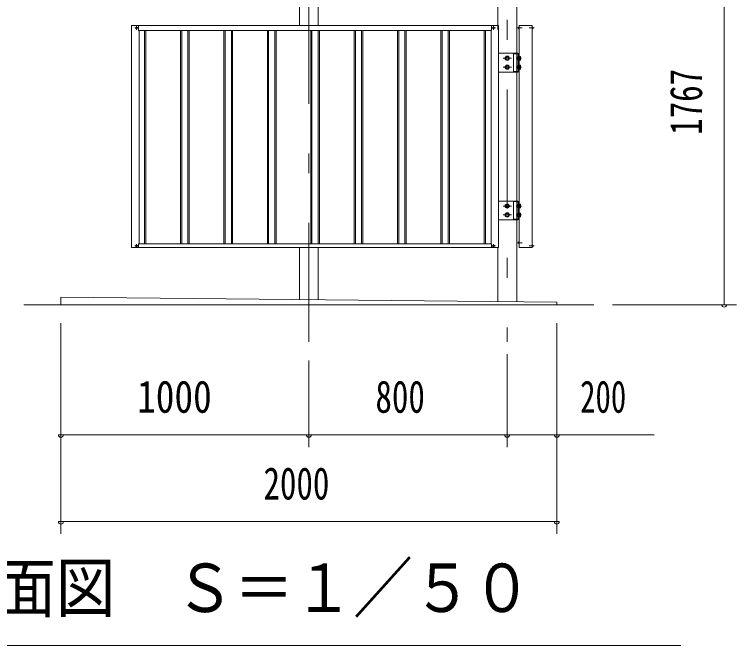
# Model space of a CAD drawing. Units: millimetres, scale not verified. Extents: x -23102 to 23102, y -10142 to 10142.
# Drawn here: x 6313 to 9226, y 462 to 3008 of the extents above; entities that cross this region are included whole.
import ezdxf
from ezdxf.enums import TextEntityAlignment as Align

# ---------------------------------------------------------------- set-up
doc = ezdxf.new("R2010")
doc.units = ezdxf.units.MM
doc.header["$LTSCALE"] = 40
doc.linetypes.add('USER3', pattern=[24, 12, -5, 2, -5])
for name, color, linetype, lineweight in [('0-2_1-0BOLD', 7, 'Continuous', 18), ('0-3_1-2CENTER', 3, 'USER3', 18), ('0-4_1-4THIN', 4, 'Continuous', 18), ('0-5_1-5DIM', 3, 'Continuous', 18)]:
    doc.layers.add(name, color=color, linetype=linetype, lineweight=lineweight)
doc.styles.add('ＭＳ ゴシック', font='')
doc.styles.get('ＭＳ ゴシック').set_extended_font_data('MS Gothic')

msp = doc.modelspace()

# ---------------------------------------------------------------- linework, layer by layer
at = {"layer": '0-2_1-0BOLD'}
for p, q in [((8262.57, 3633.14), (8262.57, 2947.17)), ((8338.87, 3611.91), (8338.87, 1848.79)), ((7538.87, 2963.17), (7538.87, 3337.17)), ((7462.57, 3229.02), (7462.57, 2963.17)), ((6785.72, 2963.17), (6785.72, 2067.17)), ((8265.72, 2963.17), (6785.72, 2963.17)), ((6805.05, 2953.38), (6804.46, 2953.99)), ((6805.05, 2952.96), (6804.46, 2952.35)), ((6805.51, 2953.84), (6804.9, 2954.43)), ((6805.51, 2952.51), (6804.9, 2951.92)), ((6805.93, 2953.84), (6806.54, 2954.43)), ((6805.93, 2952.51), (6806.54, 2951.92)), ((6806.39, 2953.38), (6806.98, 2953.99)), ((6806.39, 2952.96), (6806.98, 2952.35)), ((6814.12, 2943.17), (6814.12, 2963.17)), ((8237.32, 2943.17), (6814.12, 2943.17)), ((6815.72, 2943.17), (6815.72, 2082.17)), ((8235.72, 2943.17), (8235.72, 2082.17)), ((8237.32, 2943.17), (8237.32, 2963.17)), ((8245.05, 2953.38), (8244.46, 2953.99)), ((8245.05, 2952.96), (8244.46, 2952.35)), ((8245.51, 2953.84), (8244.9, 2954.43)), ((8245.51, 2952.51), (8244.9, 2951.92)), ((8245.93, 2953.84), (8246.54, 2954.43)), ((8245.93, 2952.51), (8246.54, 2951.92)), ((8246.39, 2953.38), (8246.98, 2953.99)), ((8246.39, 2952.96), (8246.98, 2952.35)), ((8265.72, 2963.17), (8265.72, 2067.17)), ((8348.37, 2956.67), (8347.25, 2956.57)), ((8348.37, 2949.67), (8347.25, 2949.77)), ((8348.08, 2949.67), (8348.37, 2949.67)), ((8348.37, 2963.17), (8401.37, 2963.17)), ((8348.37, 2839.67), (8348.37, 2963.17)), ((8401.37, 2956.67), (8402.49, 2956.57)), ((8401.37, 2949.67), (8402.49, 2949.77)), ((8401.66, 2949.67), (8401.37, 2949.67)), ((8325.72, 2851.17), (8265.72, 2851.17)), ((8294.22, 2834.92), (8300.72, 2838.68)), ((8300.72, 2838.68), (8307.22, 2834.92)), ((8307.22, 2834.92), (8307.22, 2827.42)), ((8325.72, 2851.17), (8325.72, 2775.17)), ((8342.87, 2851.17), (8326.87, 2851.17)), ((8326.87, 2848.87), (8326.87, 2851.17)), ((8342.87, 2848.87), (8326.87, 2848.87)), ((8338.97, 2836.07), (8339.48, 2836.95)), ((8338.97, 2826.27), (8338.97, 2836.07)), ((8339.48, 2836.95), (8342.97, 2836.95)), ((8339.48, 2834.06), (8342.97, 2834.06)), ((8339.48, 2828.29), (8342.97, 2828.29)), ((8344.57, 2847.17), (8344.57, 2779.17)), ((8346.87, 2847.17), (8346.87, 2779.17)), ((8348.47, 2839.67), (8346.87, 2839.67)), ((8348.47, 2822.67), (8348.47, 2839.67)), ((8353.27, 2838.68), (8348.47, 2838.68)), ((8353.27, 2834.92), (8348.47, 2834.92)), ((8353.27, 2827.42), (8348.47, 2827.42)), ((8353.97, 2837.47), (8353.27, 2838.68)), ((8353.97, 2824.87), (8353.97, 2837.47)), ((8294.22, 2798.92), (8300.72, 2802.68)), ((8300.72, 2802.68), (8307.22, 2798.92)), ((8307.22, 2798.92), (8307.22, 2791.42)), ((8338.97, 2800.07), (8338.97, 2790.27)), ((8339.48, 2798.06), (8342.97, 2798.06)), ((8342.97, 2824.92), (8344.57, 2824.92)), ((8342.97, 2801.42), (8344.57, 2801.42)), ((8348.47, 2822.67), (8346.87, 2822.67)), ((8348.47, 2803.67), (8346.87, 2803.67)), ((8348.37, 2803.67), (8348.37, 2822.67)), ((8353.27, 2823.67), (8348.47, 2823.67)), ((8348.47, 2786.67), (8348.47, 2803.67)), ((8353.27, 2802.68), (8348.47, 2802.68)), ((8353.27, 2798.92), (8348.47, 2798.92)), ((8353.97, 2824.87), (8353.27, 2823.67)), ((8353.97, 2801.47), (8353.27, 2802.68)), ((8353.97, 2788.87), (8353.97, 2801.47)), ((8325.72, 2775.17), (8265.72, 2775.17)), ((8326.87, 2775.17), (8326.87, 2777.47)), ((8342.87, 2777.47), (8326.87, 2777.47)), ((8342.87, 2775.17), (8326.87, 2775.17)), ((8338.97, 2790.27), (8339.48, 2789.4)), ((8339.48, 2792.28), (8342.97, 2792.28)), ((8339.48, 2789.4), (8342.97, 2789.4)), ((8348.47, 2786.67), (8346.87, 2786.67)), ((8348.37, 2067.17), (8348.37, 2786.67)), ((8353.27, 2791.42), (8348.47, 2791.42)), ((8353.27, 2787.67), (8348.47, 2787.67)), ((8353.97, 2788.87), (8353.27, 2787.67)), ((8325.72, 2255.17), (8265.72, 2255.17)), ((8294.22, 2238.92), (8300.72, 2242.68)), ((8300.72, 2242.68), (8307.22, 2238.92)), ((8325.72, 2255.17), (8325.72, 2179.17)), ((8342.87, 2255.17), (8326.87, 2255.17)), ((8326.87, 2252.87), (8326.87, 2255.17)), ((8342.87, 2252.87), (8326.87, 2252.87)), ((8344.57, 2251.17), (8344.57, 2183.17)), ((8346.87, 2251.17), (8346.87, 2183.17)), ((8348.47, 2243.67), (8346.87, 2243.67)), ((8348.47, 2226.67), (8348.47, 2243.67)), ((8353.27, 2242.68), (8348.47, 2242.68)), ((8353.97, 2241.47), (8353.27, 2242.68)), ((8307.22, 2238.92), (8307.22, 2231.42)), ((8338.97, 2240.07), (8339.48, 2240.95)), ((8338.97, 2230.27), (8338.97, 2240.07)), ((8339.48, 2240.95), (8342.97, 2240.95)), ((8339.48, 2238.06), (8342.97, 2238.06)), ((8339.48, 2232.29), (8342.97, 2232.29)), ((8342.97, 2228.92), (8344.57, 2228.92)), ((8348.47, 2226.67), (8346.87, 2226.67)), ((8353.27, 2238.92), (8348.47, 2238.92)), ((8353.27, 2231.42), (8348.47, 2231.42)), ((8353.27, 2227.67), (8348.47, 2227.67)), ((8353.97, 2228.87), (8353.27, 2227.67)), ((8353.97, 2228.87), (8353.97, 2241.47)), ((8294.22, 2202.92), (8300.72, 2206.68)), ((8300.72, 2206.68), (8307.22, 2202.92)), ((8307.22, 2202.92), (8307.22, 2195.42)), ((8338.97, 2204.07), (8338.97, 2194.27)), ((8338.97, 2194.27), (8339.48, 2193.4)), ((8339.48, 2202.06), (8342.97, 2202.06)), ((8339.48, 2196.28), (8342.97, 2196.28)), ((8339.48, 2193.4), (8342.97, 2193.4)), ((8342.97, 2205.42), (8344.57, 2205.42)), ((8348.47, 2207.67), (8346.87, 2207.67)), ((8348.47, 2190.67), (8346.87, 2190.67)), ((8348.47, 2190.67), (8348.47, 2207.67)), ((8353.27, 2206.68), (8348.47, 2206.68)), ((8353.27, 2202.92), (8348.47, 2202.92)), ((8353.27, 2195.42), (8348.47, 2195.42)), ((8353.27, 2191.67), (8348.47, 2191.67)), ((8353.97, 2205.47), (8353.27, 2206.68)), ((8353.97, 2192.87), (8353.27, 2191.67)), ((8353.97, 2192.87), (8353.97, 2205.47)), ((8325.72, 2179.17), (8265.72, 2179.17)), ((8326.87, 2179.17), (8326.87, 2181.47)), ((8342.87, 2181.47), (8326.87, 2181.47)), ((8342.87, 2179.17), (8326.87, 2179.17)), ((6805.05, 2074.38), (6804.46, 2074.99)), ((6805.05, 2073.96), (6804.46, 2073.35)), ((6805.51, 2074.84), (6804.9, 2075.43)), ((6805.51, 2073.51), (6804.9, 2072.92)), ((6805.93, 2074.84), (6806.54, 2075.43)), ((6805.93, 2073.51), (6806.54, 2072.92)), ((6806.39, 2074.38), (6806.98, 2074.99)), ((6806.39, 2073.96), (6806.98, 2073.35)), ((8237.32, 2082.17), (8237.32, 2067.17)), ((8245.05, 2074.38), (8244.46, 2074.99)), ((8245.05, 2073.96), (8244.46, 2073.35)), ((8245.51, 2074.84), (8244.9, 2075.43)), ((8245.51, 2073.51), (8244.9, 2072.92)), ((8245.93, 2074.84), (8246.54, 2075.43)), ((8245.93, 2073.51), (8246.54, 2072.92)), ((8246.39, 2074.38), (8246.98, 2074.99)), ((8246.39, 2073.96), (8246.98, 2073.35)), ((8348.37, 2090.67), (8347.25, 2090.57)), ((8348.37, 2083.67), (8347.25, 2083.77)), ((8348.08, 2083.67), (8348.37, 2083.67)), ((8401.37, 2077.67), (8402.49, 2077.57)), ((8401.37, 2070.67), (8402.49, 2070.77)), ((8401.66, 2070.67), (8401.37, 2070.67)), ((8265.72, 2067.17), (6785.72, 2067.17)), ((7462.57, 2067.17), (7462.57, 1857.55)), ((7538.87, 1856.79), (7538.87, 2067.17)), ((8262.57, 2067.17), (8262.57, 1849.55)), ((6350.72, 1837.17), (8650.72, 1837.17)), ((8500.72, 1837.17), (8500.72, 1847.17))]:
    msp.add_line(p, q, dxfattribs=at)
for points in [[(8401.37, 2963.17), (8401.37, 2067.17), (8348.37, 2067.17)], [(8294.22, 2834.92), (8294.22, 2827.42), (8300.72, 2823.67), (8307.22, 2827.42)], [(8338.97, 2826.27), (8339.48, 2825.4), (8342.97, 2825.4)], [(8342.97, 2824.92), (8342.97, 2837.42), (8344.57, 2837.42)], [(8294.22, 2798.92), (8294.22, 2791.42), (8300.72, 2787.67), (8307.22, 2791.42)], [(8338.97, 2800.07), (8339.48, 2800.95), (8342.97, 2800.95)], [(8342.97, 2801.42), (8342.97, 2788.92), (8344.57, 2788.92)], [(8294.22, 2238.92), (8294.22, 2231.42), (8300.72, 2227.67), (8307.22, 2231.42)], [(8338.97, 2230.27), (8339.48, 2229.4), (8342.97, 2229.4)], [(8342.97, 2228.92), (8342.97, 2241.42), (8344.57, 2241.42)], [(8294.22, 2202.92), (8294.22, 2195.42), (8300.72, 2191.67), (8307.22, 2195.42)], [(8338.97, 2204.07), (8339.48, 2204.95), (8342.97, 2204.95)], [(8342.97, 2205.42), (8342.97, 2192.92), (8344.57, 2192.92)], [(8237.32, 2082.17), (6814.12, 2082.17), (6814.12, 2067.17)], [(8500.72, 1847.17), (6500.72, 1867.17), (6500.72, 1837.17)]]:
    msp.add_lwpolyline(points, dxfattribs=at)
for centre, radius in [((6805.72, 2953.17), 3.54), ((8245.72, 2953.17), 3.54), ((8300.72, 2831.17), 8.5), ((8300.72, 2831.17), 6.3), ((8300.72, 2795.17), 8.5), ((8300.72, 2795.17), 6.3), ((8300.72, 2235.17), 8.5), ((8300.72, 2235.17), 6.3), ((8300.72, 2199.17), 8.5), ((8300.72, 2199.17), 6.3), ((6805.72, 2074.17), 3.54), ((8245.72, 2074.17), 3.54)]:
    msp.add_circle(centre, radius, dxfattribs=at)
for centre, radius, start, end in [((6805.72, 2953.17), 1.5, 123.11206, 146.88794), ((6805.72, 2953.17), 1.5, 213.11206, 236.88794), ((6804.84, 2953.17), 0.3, 315.99959, 44.00041), ((6805.72, 2954.05), 0.3, 225.99959, 314.00041), ((6805.72, 2952.29), 0.3, 45.99959, 134.00041), ((6806.6, 2953.17), 0.3, 135.99959, 224.00041), ((6805.72, 2953.17), 1.5, 33.11206, 56.88794), ((6805.72, 2953.17), 1.5, 303.11206, 326.88794), ((8245.72, 2953.17), 1.5, 123.11206, 146.88794), ((8245.72, 2953.17), 1.5, 213.11206, 236.88794), ((8244.84, 2953.17), 0.3, 315.99959, 44.00041), ((8245.72, 2954.05), 0.3, 225.99959, 314.00041), ((8245.72, 2952.29), 0.3, 45.99959, 134.00041), ((8246.6, 2953.17), 0.3, 135.99959, 224.00041), ((8245.72, 2953.17), 1.5, 33.11206, 56.88794), ((8245.72, 2953.17), 1.5, 303.11206, 326.88794), ((8354.77, 2953.17), 9, 164.11915, 195.88085), ((8347.36, 2955.28), 1.3, 95, 164.11915), ((8347.36, 2951.07), 1.3, 195.88085, 265), ((8402.38, 2955.28), 1.3, 15.88085, 85), ((8402.38, 2951.07), 1.3, 275, 344.11915), ((8394.97, 2953.17), 9, 344.11915, 15.88085), ((8341.29, 2835.5), 2.32, 180, 218.54623), ((8347.48, 2831.17), 8.51, 160.17089, 199.83133), ((8341.29, 2826.84), 2.32, 141.46857, 180), ((8342.87, 2847.17), 4, 0, 90), ((8342.87, 2847.17), 1.7, 0, 90), ((8351.09, 2836.8), 2.88, 319.27318, 360), ((8343.51, 2831.17), 10.46, 338.97459, 21.02541), ((8351.09, 2825.54), 2.88, 0, 40.72682), ((8341.29, 2799.5), 2.32, 180, 218.53143), ((8347.48, 2795.17), 8.51, 160.16867, 199.82911), ((8351.09, 2800.8), 2.88, 319.27318, 360), ((8343.51, 2795.17), 10.46, 338.97459, 21.02541), ((8341.29, 2790.84), 2.32, 141.45377, 180), ((8342.87, 2779.17), 4, 270, 0), ((8342.87, 2779.17), 1.7, 270, 0), ((8351.09, 2789.54), 2.88, 0, 40.72682), ((8342.87, 2251.17), 4, 0, 90), ((8342.87, 2251.17), 1.7, 0, 90), ((8341.29, 2239.5), 2.32, 180, 218.54623), ((8347.48, 2235.17), 8.51, 160.17089, 199.83133), ((8341.29, 2230.84), 2.32, 141.46857, 180), ((8351.09, 2240.8), 2.88, 319.27318, 360), ((8343.51, 2235.17), 10.46, 338.97459, 21.02541), ((8351.09, 2229.54), 2.88, 0, 40.72682), ((8341.29, 2203.5), 2.32, 180, 218.53143), ((8347.48, 2199.17), 8.51, 160.16867, 199.82911), ((8341.29, 2194.84), 2.32, 141.45377, 180), ((8351.09, 2204.8), 2.88, 319.27318, 360), ((8343.51, 2199.17), 10.46, 338.97459, 21.02541), ((8351.09, 2193.54), 2.88, 0, 40.72682), ((8342.87, 2183.17), 4, 270, 0), ((8342.87, 2183.17), 1.7, 270, 0), ((6805.72, 2074.17), 1.5, 123.11206, 146.88794), ((6805.72, 2074.17), 1.5, 213.11206, 236.88794), ((6804.84, 2074.17), 0.3, 315.99959, 44.00041), ((6805.72, 2075.05), 0.3, 225.99959, 314.00041), ((6805.72, 2073.29), 0.3, 45.99959, 134.00041), ((6806.6, 2074.17), 0.3, 135.99959, 224.00041), ((6805.72, 2074.17), 1.5, 33.11206, 56.88794), ((6805.72, 2074.17), 1.5, 303.11206, 326.88794), ((8245.72, 2074.17), 1.5, 123.11206, 146.88794), ((8245.72, 2074.17), 1.5, 213.11206, 236.88794), ((8244.84, 2074.17), 0.3, 315.99959, 44.00041), ((8245.72, 2075.05), 0.3, 225.99959, 314.00041), ((8245.72, 2073.29), 0.3, 45.99959, 134.00041), ((8246.6, 2074.17), 0.3, 135.99959, 224.00041), ((8245.72, 2074.17), 1.5, 33.11206, 56.88794), ((8245.72, 2074.17), 1.5, 303.11206, 326.88794), ((8354.77, 2087.17), 9, 164.11915, 195.88085), ((8347.36, 2089.28), 1.3, 95, 164.11915), ((8347.36, 2085.07), 1.3, 195.88085, 265), ((8402.38, 2076.28), 1.3, 15.88085, 85), ((8402.38, 2072.07), 1.3, 275, 344.11915), ((8394.97, 2074.17), 9, 344.11915, 15.88085)]:
    msp.add_arc(centre, radius, start, end, dxfattribs=at)
at = {"layer": '0-3_1-2CENTER'}
for p, q in [((7500.72, 1687.17), (7500.72, 4000.17)), ((8300.72, 3665.69), (8300.72, 1687.17)), ((6798.64, 2953.17), (6812.8, 2953.17)), ((6805.72, 2960.25), (6805.72, 2946.09)), ((8238.64, 2953.17), (8252.8, 2953.17)), ((8245.72, 2960.25), (8245.72, 2946.09)), ((8340.77, 2953.17), (8360.37, 2953.17)), ((8408.97, 2953.17), (8389.37, 2953.17)), ((8317.72, 2831.17), (8283.72, 2831.17)), ((8336.71, 2831.17), (8358.88, 2831.17)), ((8317.72, 2795.17), (8283.72, 2795.17)), ((8336.71, 2795.17), (8358.88, 2795.17)), ((8317.72, 2235.17), (8283.72, 2235.17)), ((8336.71, 2235.17), (8358.88, 2235.17)), ((8317.72, 2199.17), (8283.72, 2199.17)), ((8336.71, 2199.17), (8358.88, 2199.17)), ((6798.64, 2074.17), (6812.8, 2074.17)), ((6805.72, 2081.25), (6805.72, 2067.09)), ((8238.64, 2074.17), (8252.8, 2074.17)), ((8245.72, 2081.25), (8245.72, 2067.09)), ((8340.77, 2087.17), (8360.37, 2087.17)), ((8408.97, 2074.17), (8389.37, 2074.17))]:
    msp.add_line(p, q, dxfattribs=at)
at = {"layer": '0-4_1-4THIN'}
for p, q in [((6838.22, 2943.17), (6838.22, 2082.17)), ((6843.22, 2943.17), (6843.22, 2082.17)), ((6983.22, 2943.17), (6983.22, 2082.17)), ((6988.22, 2943.17), (6988.22, 2082.17)), ((7013.22, 2943.17), (7013.22, 2082.17)), ((7018.22, 2943.17), (7018.22, 2082.17)), ((7158.22, 2943.17), (7158.22, 2082.17)), ((7163.22, 2943.17), (7163.22, 2082.17)), ((7188.22, 2943.17), (7188.22, 2082.17)), ((7193.22, 2943.17), (7193.22, 2082.17)), ((7333.22, 2943.17), (7333.22, 2082.17)), ((7338.22, 2943.17), (7338.22, 2082.17)), ((7363.22, 2943.17), (7363.22, 2082.17)), ((7368.22, 2943.17), (7368.22, 2082.17)), ((7508.22, 2943.17), (7508.22, 2082.17)), ((7513.22, 2943.17), (7513.22, 2082.17)), ((7538.22, 2943.17), (7538.22, 2082.17)), ((7543.22, 2943.17), (7543.22, 2082.17)), ((7683.22, 2943.17), (7683.22, 2082.17)), ((7688.22, 2943.17), (7688.22, 2082.17)), ((7713.22, 2943.17), (7713.22, 2082.17)), ((7718.22, 2943.17), (7718.22, 2082.17)), ((7858.22, 2943.17), (7858.22, 2082.17)), ((7863.22, 2943.17), (7863.22, 2082.17)), ((7888.22, 2943.17), (7888.22, 2082.17)), ((7893.22, 2943.17), (7893.22, 2082.17)), ((8033.22, 2943.17), (8033.22, 2082.17)), ((8038.22, 2943.17), (8038.22, 2082.17)), ((8063.22, 2943.17), (8063.22, 2082.17)), ((8068.22, 2943.17), (8068.22, 2082.17)), ((8208.22, 2943.17), (8208.22, 2082.17)), ((8213.22, 2943.17), (8213.22, 2082.17))]:
    msp.add_line(p, q, dxfattribs=at)
at = {"layer": '0-5_1-5DIM'}
for p, q in [((9175.71, 1837.17), (9175.71, 3604.17)), ((9225.72, 1837.17), (8725.72, 1837.17)), ((9185.71, 1837.17), (9165.71, 1837.17)), ((6500.72, 1762.17), (6500.72, 912.17)), ((8500.72, 912.17), (8500.72, 1762.17)), ((8300.72, 1262.17), (8300.72, 1637.17)), ((7500.72, 1262.17), (7500.72, 1612.17)), ((6510.72, 1312.17), (6490.72, 1312.17)), ((8893.22, 1312.17), (6500.72, 1312.17)), ((7510.72, 1312.17), (7490.72, 1312.17)), ((7500.72, 1312.17), (8300.72, 1312.17)), ((8310.72, 1312.17), (8290.72, 1312.17)), ((8300.72, 1312.17), (8500.72, 1312.17)), ((8510.72, 1312.17), (8490.72, 1312.17)), ((6510.72, 962.17), (6490.72, 962.17)), ((6500.72, 962.17), (8500.72, 962.17)), ((8510.72, 962.17), (8490.72, 962.17)), ((9000.72, 462.17), (6000.72, 462.17))]:
    msp.add_line(p, q, dxfattribs=at)
for centre in [(9175.71, 1837.17), (6500.72, 1312.17), (7500.72, 1312.17), (8300.72, 1312.17), (8500.72, 1312.17), (6500.72, 962.17), (8500.72, 962.17)]:
    msp.add_arc(centre, 10, 180, 0, dxfattribs=at)

# ---------------------------------------------------------------- texts
at = {"layer": '0-5_1-5DIM', "color": 7, "style": 'ＭＳ ゴシック', "width": 0.75}
msp.add_text('1767', height=130.2, rotation=90, dxfattribs=at).set_placement((9125.71, 2522.52), align=Align.BOTTOM_LEFT)
at = {"layer": '0-5_1-5DIM', "color": 7, "style": 'ＭＳ ゴシック'}
for s, height, width, p in [('1000', 130.2, 0.85, (6807.92, 1362.17)), ('800', 130.2, 0.75, (7769.31, 1362.17)), ('200', 130.2, 0.7, (8594.71, 1362.17)), ('2000', 130.2, 0.75, (7317.69, 1012.17)), ('側面図\u3000Ｓ＝１／５０', 195.4, 0.9, (6000.72, 538.82))]:
    msp.add_text(s, height=height, dxfattribs=dict(at, width=width)).set_placement(p, align=Align.BOTTOM_LEFT)

doc.saveas('drawing.dxf')
